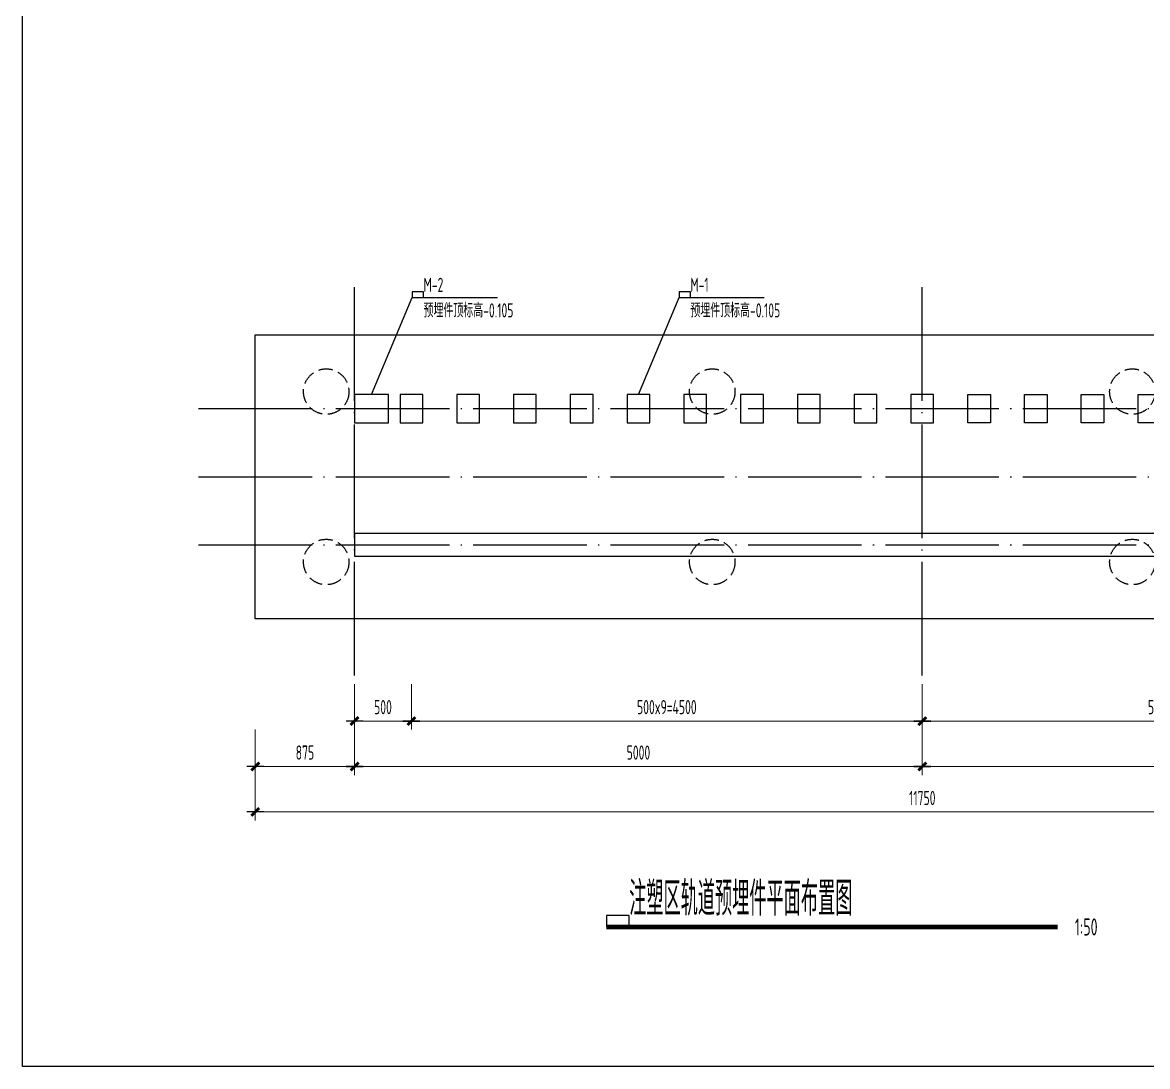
# Model space of a CAD drawing. Extents: x -469675 to 2400000, y -476501 to 2085364.
# Drawn here: x 734425 to 739379, y 455151 to 459746 of the extents above; entities that cross this region are included whole.
import ezdxf

# ---------------------------------------------------------------- set-up
doc = ezdxf.new("R2010")
doc.units = 0
doc.header["$LTSCALE"] = 1000
doc.header["$MEASUREMENT"] = 0
doc.linetypes.add('DASH', pattern=[0.35, 0.25, -0.1])
doc.linetypes.add('DOTE', pattern=[2.42, 2, -0.2, 0.02, -0.2])
doc.layers.get('0').update_dxf_attribs({"linetype": 'CONTINUOUS', "lineweight": 20})
doc.layers.get('Defpoints').update_dxf_attribs({"linetype": 'CONTINUOUS'})
for name, color, linetype in [('C-AXIS_DIM', 3, 'CONTINUOUS'), ('C-BASE_PILE', 6, 'DASH'), ('C-DETAIL', 3, 'CONTINUOUS'), ('C-DETAIL_AXIS', 1, 'DOTE'), ('C-DETAIL_STEEL_CUT', 2, 'CONTINUOUS'), ('C-DETAIL_TEXT', 4, 'CONTINUOUS')]:
    doc.layers.add(name, color=color, linetype=linetype)
doc.layers.add('C-注释', color=30, linetype='CONTINUOUS', plot=False)
doc.styles.add('DIM_FONT', font='gbxwxt.shx', dxfattribs={"width": 0.7, "bigfont": 'gbhzfs.shx'})
doc.styles.add('GBSTYLE', font='gbxwxt.shx', dxfattribs={"width": 0.7, "bigfont": 'gbhzfs.shx'})
doc.dimstyles.new('XB DIMN50', dxfattribs={"dimscale": 0.5, "dimtxt": 250, "dimasz": 1, "dimexe": 150, "dimexo": 150, "dimgap": 120, "dimtad": 1, "dimdec": 0, "dimzin": 0, "dimdsep": 46, "dimtxsty": 'DIM_FONT', "dimblk": '_dimx', "dimcen": 0.09, "dimclrd": 3, "dimclre": 3, "dimclrt": 7, "dimazin": 0, "dimtfac": 1, "dimtdec": 0, "dimtix": 1, "dimtmove": 2, "dimatfit": 3, "dimldrblk": '_dimx', "dimfxl": 0, "dimtolj": 1, "dimtzin": 0, "dimarcsym": 0})

# ---------------------------------------------------------------- blocks, each defined once
blk = doc.blocks.new('_dimx')
blk.add_line((-150, 0), (150, 0))
at = {"const_width": 50}
blk.add_lwpolyline([(-70, -70), (70, 70)], dxfattribs=at)
blk = doc.blocks.new('*D612')
at = {"layer": 'C-AXIS_DIM', "color": 3, "lineweight": -2, "ltscale": 0.5, "transparency": 16777216}
for p, q in [((1375, 800), (1375, 400)), ((1875, 800), (1875, 400)), ((1375.5, 475), (1874.5, 475))]:
    blk.add_line(p, q, dxfattribs=at)
at = {"layer": 'Defpoints', "color": 0, "ltscale": 0.5, "transparency": 16777216}
for p in [(1375, 875), (1875, 875), (1875, 475)]:
    blk.add_point(p, dxfattribs=at)
at = {"layer": 'C-AXIS_DIM', "color": 3, "lineweight": -2, "ltscale": 0.5, "transparency": 16777216, "xscale": 0.5, "yscale": 0.5, "zscale": 0.5, "rotation": 180}
blk.add_blockref('_dimx', (1375, 475), dxfattribs=at)
at = {"layer": 'C-AXIS_DIM', "color": 3, "lineweight": -2, "ltscale": 0.5, "transparency": 16777216, "xscale": 0.5, "yscale": 0.5, "zscale": 0.5}
blk.add_blockref('_dimx', (1875, 475), dxfattribs=at)
at = {"layer": 'C-AXIS_DIM', "color": 7, "ltscale": 0.5, "transparency": 16777216, "insert": (1625, 597.5), "char_height": 125, "attachment_point": 5, "style": 'DIM_FONT'}
blk.add_mtext('\\A1;500', dxfattribs=at)
blk = doc.blocks.new('*D613')
at = {"layer": 'C-AXIS_DIM', "color": 3, "lineweight": -2, "ltscale": 0.5, "transparency": 16777216}
for p, q in [((1375, 400), (1375, 0)), ((6375, 400), (6375, 0)), ((1375.5, 75), (6374.5, 75))]:
    blk.add_line(p, q, dxfattribs=at)
at = {"layer": 'Defpoints', "color": 0, "ltscale": 0.5, "transparency": 16777216}
for p in [(1375, 475), (6375, 475), (6375, 75)]:
    blk.add_point(p, dxfattribs=at)
at = {"layer": 'C-AXIS_DIM', "color": 3, "lineweight": -2, "ltscale": 0.5, "transparency": 16777216, "xscale": 0.5, "yscale": 0.5, "zscale": 0.5, "rotation": 180}
blk.add_blockref('_dimx', (1375, 75), dxfattribs=at)
at = {"layer": 'C-AXIS_DIM', "color": 3, "lineweight": -2, "ltscale": 0.5, "transparency": 16777216, "xscale": 0.5, "yscale": 0.5, "zscale": 0.5}
blk.add_blockref('_dimx', (6375, 75), dxfattribs=at)
at = {"layer": 'C-AXIS_DIM', "color": 7, "ltscale": 0.5, "transparency": 16777216, "insert": (3875, 197.5), "char_height": 125, "attachment_point": 5, "style": 'DIM_FONT'}
blk.add_mtext('\\A1;5000', dxfattribs=at)
blk = doc.blocks.new('*D614')
at = {"layer": 'C-AXIS_DIM', "color": 3, "lineweight": -2, "ltscale": 0.5, "transparency": 16777216}
for p, q in [((1875, 800), (1875, 400)), ((6375, 800), (6375, 400)), ((1875.5, 475), (6374.5, 475))]:
    blk.add_line(p, q, dxfattribs=at)
at = {"layer": 'Defpoints', "color": 0, "ltscale": 0.5, "transparency": 16777216}
for p in [(1875, 875), (6375, 875), (6375, 475)]:
    blk.add_point(p, dxfattribs=at)
at = {"layer": 'C-AXIS_DIM', "color": 3, "lineweight": -2, "ltscale": 0.5, "transparency": 16777216, "xscale": 0.5, "yscale": 0.5, "zscale": 0.5, "rotation": 180}
blk.add_blockref('_dimx', (1875, 475), dxfattribs=at)
at = {"layer": 'C-AXIS_DIM', "color": 3, "lineweight": -2, "ltscale": 0.5, "transparency": 16777216, "xscale": 0.5, "yscale": 0.5, "zscale": 0.5}
blk.add_blockref('_dimx', (6375, 475), dxfattribs=at)
at = {"layer": 'C-AXIS_DIM', "color": 7, "ltscale": 0.5, "transparency": 16777216, "insert": (4125, 597.5), "char_height": 125, "attachment_point": 5, "style": 'DIM_FONT'}
blk.add_mtext('\\A1;500x9=4500', dxfattribs=at)
blk = doc.blocks.new('*D615')
at = {"layer": 'C-AXIS_DIM', "color": 3, "lineweight": -2, "ltscale": 0.5, "transparency": 16777216}
for p, q in [((500, 400), (500, 0)), ((1375, 400), (1375, 0)), ((500.5, 75), (1374.5, 75))]:
    blk.add_line(p, q, dxfattribs=at)
at = {"layer": 'Defpoints', "color": 0, "ltscale": 0.5, "transparency": 16777216}
for p in [(500, 475), (1375, 475), (1375, 75)]:
    blk.add_point(p, dxfattribs=at)
at = {"layer": 'C-AXIS_DIM', "color": 3, "lineweight": -2, "ltscale": 0.5, "transparency": 16777216, "xscale": 0.5, "yscale": 0.5, "zscale": 0.5, "rotation": 180}
blk.add_blockref('_dimx', (500, 75), dxfattribs=at)
at = {"layer": 'C-AXIS_DIM', "color": 3, "lineweight": -2, "ltscale": 0.5, "transparency": 16777216, "xscale": 0.5, "yscale": 0.5, "zscale": 0.5}
blk.add_blockref('_dimx', (1375, 75), dxfattribs=at)
at = {"layer": 'C-AXIS_DIM', "color": 7, "ltscale": 0.5, "transparency": 16777216, "insert": (937.5, 197.5), "char_height": 125, "attachment_point": 5, "style": 'DIM_FONT'}
blk.add_mtext('\\A1;875', dxfattribs=at)
blk = doc.blocks.new('*D617')
at = {"layer": 'C-AXIS_DIM', "color": 3, "lineweight": -2, "ltscale": 0.5, "transparency": 16777216}
for p, q in [((6375, 400), (6375, 0)), ((11375, 400), (11375, 0)), ((11374.5, 75), (6375.5, 75))]:
    blk.add_line(p, q, dxfattribs=at)
at = {"layer": 'Defpoints', "color": 0, "ltscale": 0.5, "transparency": 16777216}
for p in [(6375, 475), (11375, 475), (6375, 75)]:
    blk.add_point(p, dxfattribs=at)
at = {"layer": 'C-AXIS_DIM', "color": 3, "lineweight": -2, "ltscale": 0.5, "transparency": 16777216, "xscale": 0.5, "yscale": 0.5, "zscale": 0.5, "rotation": 180}
blk.add_blockref('_dimx', (6375, 75), dxfattribs=at)
at = {"layer": 'C-AXIS_DIM', "color": 3, "lineweight": -2, "ltscale": 0.5, "transparency": 16777216, "xscale": 0.5, "yscale": 0.5, "zscale": 0.5}
blk.add_blockref('_dimx', (11375, 75), dxfattribs=at)
at = {"layer": 'C-AXIS_DIM', "color": 7, "ltscale": 0.5, "transparency": 16777216, "insert": (8875, 197.5), "char_height": 125, "attachment_point": 5, "style": 'DIM_FONT'}
blk.add_mtext('\\A1;5000', dxfattribs=at)
blk = doc.blocks.new('*D618')
at = {"layer": 'C-AXIS_DIM', "color": 3, "lineweight": -2, "ltscale": 0.5, "transparency": 16777216}
for p, q in [((6375, 800), (6375, 400)), ((10875, 800), (10875, 400)), ((10874.5, 475), (6375.5, 475))]:
    blk.add_line(p, q, dxfattribs=at)
at = {"layer": 'Defpoints', "color": 0, "ltscale": 0.5, "transparency": 16777216}
for p in [(6375, 875), (10875, 875), (6375, 475)]:
    blk.add_point(p, dxfattribs=at)
at = {"layer": 'C-AXIS_DIM', "color": 3, "lineweight": -2, "ltscale": 0.5, "transparency": 16777216, "xscale": 0.5, "yscale": 0.5, "zscale": 0.5, "rotation": 180}
blk.add_blockref('_dimx', (6375, 475), dxfattribs=at)
at = {"layer": 'C-AXIS_DIM', "color": 3, "lineweight": -2, "ltscale": 0.5, "transparency": 16777216, "xscale": 0.5, "yscale": 0.5, "zscale": 0.5}
blk.add_blockref('_dimx', (10875, 475), dxfattribs=at)
at = {"layer": 'C-AXIS_DIM', "color": 7, "ltscale": 0.5, "transparency": 16777216, "insert": (8625, 597.5), "char_height": 125, "attachment_point": 5, "style": 'DIM_FONT'}
blk.add_mtext('\\A1;500x9=4500', dxfattribs=at)
blk = doc.blocks.new('*D625')
at = {"layer": 'C-AXIS_DIM', "color": 3, "lineweight": -2, "ltscale": 0.5, "transparency": 16777216}
for p, q in [((500, 0), (500, -400)), ((12250, 0), (12250, -400)), ((500.5, -325), (12249.5, -325))]:
    blk.add_line(p, q, dxfattribs=at)
at = {"layer": 'Defpoints', "color": 0, "ltscale": 0.5, "transparency": 16777216}
for p in [(500, 75), (12250, 75), (12250, -325)]:
    blk.add_point(p, dxfattribs=at)
at = {"layer": 'C-AXIS_DIM', "color": 3, "lineweight": -2, "ltscale": 0.5, "transparency": 16777216, "xscale": 0.5, "yscale": 0.5, "zscale": 0.5, "rotation": 180}
blk.add_blockref('_dimx', (500, -325), dxfattribs=at)
at = {"layer": 'C-AXIS_DIM', "color": 3, "lineweight": -2, "ltscale": 0.5, "transparency": 16777216, "xscale": 0.5, "yscale": 0.5, "zscale": 0.5}
blk.add_blockref('_dimx', (12250, -325), dxfattribs=at)
at = {"layer": 'C-AXIS_DIM', "color": 7, "ltscale": 0.5, "transparency": 16777216, "insert": (6375, -202.5), "char_height": 125, "attachment_point": 5, "style": 'DIM_FONT'}
blk.add_mtext('\\A1;11750', dxfattribs=at)
blk = doc.blocks.new('A$C27AF1AED')
at = {"layer": 'C-BASE_PILE', "ltscale": 0.5}
for centre in [(1125, 3375), (4525, 3375), (8225, 3375), (1125, 1875), (4525, 1875), (8225, 1875)]:
    blk.add_circle(centre, 200, dxfattribs=at)
at = {"layer": 'C-DETAIL', "ltscale": 0.5}
for p, q in [((500, 3875), (12250, 3875)), ((500, 1375), (500, 3875)), ((12250, 1375), (500, 1375))]:
    blk.add_line(p, q, dxfattribs=at)
at = {"layer": 'C-DETAIL_AXIS', "ltscale": 0.5}
for p, q in [((1375, 875), (1375, 4375)), ((6375, 875), (6375, 4375)), ((0, 3225), (12750, 3225)), ((0, 2625), (12750, 2625)), ((0, 2025), (12750, 2025))]:
    blk.add_line(p, q, dxfattribs=at)
at = {"layer": 'C-DETAIL_STEEL_CUT'}
for points in [[(1675, 3100), (1675, 3350), (1375, 3350), (1375, 3100)], [(1975, 3100), (1975, 3350), (1775, 3350), (1775, 3100)], [(2475, 3100), (2475, 3350), (2275, 3350), (2275, 3100)], [(2975, 3100), (2975, 3350), (2775, 3350), (2775, 3100)], [(3475, 3100), (3475, 3350), (3275, 3350), (3275, 3100)], [(3975, 3100), (3975, 3350), (3775, 3350), (3775, 3100)], [(4475, 3100), (4475, 3350), (4275, 3350), (4275, 3100)], [(4975, 3100), (4975, 3350), (4775, 3350), (4775, 3100)], [(5475, 3100), (5475, 3350), (5275, 3350), (5275, 3100)], [(5975, 3100), (5975, 3350), (5775, 3350), (5775, 3100)], [(6475, 3100), (6475, 3350), (6275, 3350), (6275, 3100)], [(6775, 3100), (6775, 3350), (6975, 3350), (6975, 3100)], [(7275, 3100), (7275, 3350), (7475, 3350), (7475, 3100)], [(7775, 3100), (7775, 3350), (7975, 3350), (7975, 3100)], [(8275, 3100), (8275, 3350), (8475, 3350), (8475, 3100)], [(11375, 1925), (11375, 2125), (1375, 2125), (1375, 1925)]]:
    blk.add_lwpolyline(points, close=True, dxfattribs=at)
at = {"layer": 'C-DETAIL_TEXT', "ltscale": 0.5, "flags": 128}
for points in [[(1525, 3350), (1882.3, 4202.3), (2632.3, 4202.3)], [(3875, 3350), (4232.3, 4202.3), (4982.3, 4202.3)]]:
    blk.add_lwpolyline(points, dxfattribs=at)
at = {"layer": 'C-注释'}
for points in [[(1982.3, 4252.3), (1882.3, 4252.3), (1882.3, 4202.3), (1982.3, 4202.3)], [(4332.3, 4252.3), (4232.3, 4252.3), (4232.3, 4202.3), (4332.3, 4202.3)]]:
    blk.add_lwpolyline(points, close=True, dxfattribs=at)
at = {"layer": 'C-DETAIL_TEXT', "ltscale": 0.5, "style": 'GBSTYLE', "width": 0.7}
for s, rotation, p in [('M-2', 360, (1982.3, 4252.3)), ('M-1', 360, (4332.3, 4252.3)), ('预埋件顶标高-0.105', 0, (1982.3, 4027.3)), ('预埋件顶标高-0.105', 0, (4332.3, 4027.3))]:
    blk.add_text(s, height=125, rotation=rotation, dxfattribs=at).set_placement(p)
at = {"layer": 'C-AXIS_DIM', "ltscale": 0.5}
for base, p1, p2, picture, middle in [((1875, 475), (1375, 875), (1875, 875), '*D612', (1625, 597.5)), ((1375, 75), (500, 475), (1375, 475), '*D615', (937.5, 197.5)), ((6375, 75), (1375, 475), (6375, 475), '*D613', (3875, 197.5)), ((12250, -325), (500, 75), (12250, 75), '*D625', (6375, -202.5))]:
    dim = blk.add_linear_dim(base=base, p1=p1, p2=p2, angle=180, dimstyle='XB DIMN50', dxfattribs=at)
    dim.commit()
    dim.dimension.update_dxf_attribs({"geometry": picture, "text_midpoint": middle})
dim = blk.add_linear_dim(base=(6375, 475), p1=(1875, 875), p2=(6375, 875), angle=180, text='500x9=<>', dimstyle='XB DIMN50', dxfattribs=at)
dim.commit()
dim.dimension.update_dxf_attribs({"geometry": '*D614', "text_midpoint": (4125, 597.5)})
dim = blk.add_linear_dim(base=(6375, 475), p1=(10875, 875), p2=(6375, 875), text='500x9=<>', dimstyle='XB DIMN50', dxfattribs=at)
dim.commit()
dim.dimension.update_dxf_attribs({"geometry": '*D618', "text_midpoint": (8625, 597.5)})
dim = blk.add_linear_dim(base=(6375, 75), p1=(11375, 475), p2=(6375, 475), dimstyle='XB DIMN50', dxfattribs=at)
dim.commit()
dim.dimension.update_dxf_attribs({"geometry": '*D617', "text_midpoint": (8875, 197.5)})

msp = doc.modelspace()

# ---------------------------------------------------------------- linework, layer by layer
at = {"layer": 'C-DETAIL', "color": 3, "linetype": 'Continuous', "ltscale": 0.25, "const_width": 20, "flags": 128}
msp.add_lwpolyline([(738984.4198, 455765.1108), (736996.8887, 455765.1108)], dxfattribs=at)
at = {"layer": 'C-注释'}
for points in [[(734425.2202, 463680.331), (746856.018, 463680.331), (746856.018, 455151.1825), (734425.2202, 455151.1825)], [(737096.8887, 455815.1108), (736996.8887, 455815.1108), (736996.8887, 455765.1108), (737096.8887, 455765.1108)]]:
    msp.add_lwpolyline(points, close=True, dxfattribs=at)

# ---------------------------------------------------------------- block references
at = {"xscale": 0.5, "yscale": 0.5, "zscale": 0.5}
msp.add_blockref('A$C27AF1AED', (735200.1666, 456434.0599), dxfattribs=at)

# ---------------------------------------------------------------- texts
at = {"layer": 'C-DETAIL', "color": 30, "ltscale": 0.25, "style": 'GBSTYLE', "width": 0.7}
msp.add_text('注塑区轨道预埋件平面布置图', height=150, rotation=0, dxfattribs=at).set_placement((737096.8887, 455815.1108))
at = {"layer": 'C-DETAIL', "color": 3, "ltscale": 0.25, "style": 'GBSTYLE', "width": 0.7}
msp.add_text('1:50', height=75, rotation=359.9999999, dxfattribs=at).set_placement((739059.4198, 455727.6108))

doc.saveas('drawing.dxf')
